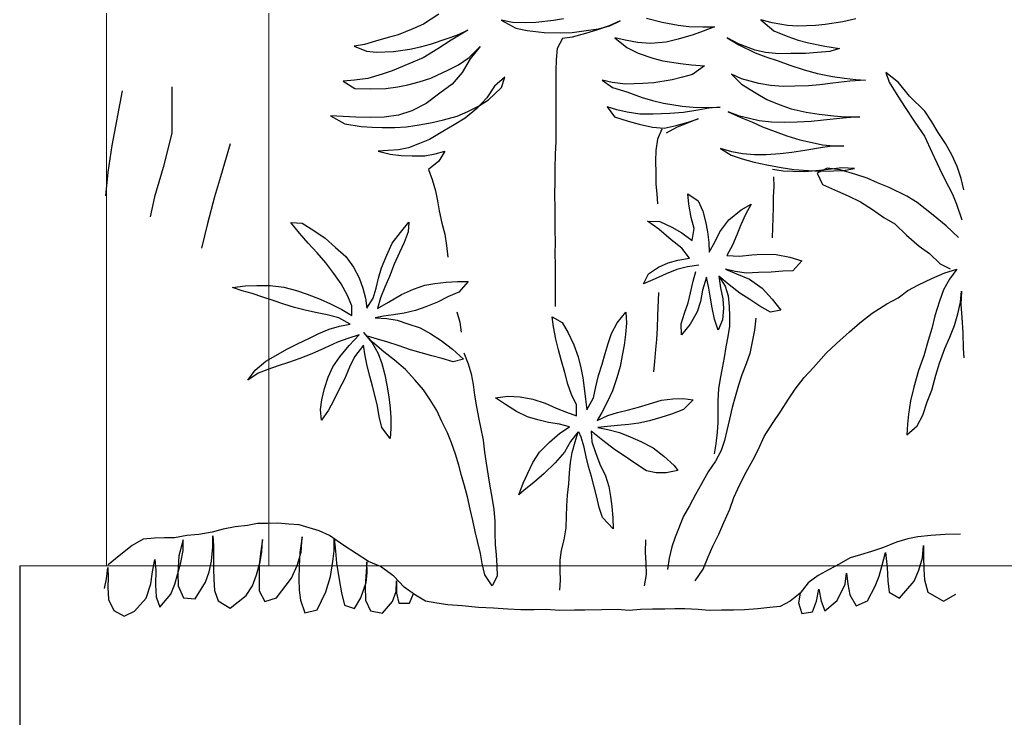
# Model space of a CAD drawing. Header units: metres. Extents: x -58 to 722, y -1100 to 345.
# Drawn here: x 30.6647 to 31.1195, y 123.2683 to 123.591 of the extents above; entities that cross this region are included whole.
import ezdxf

# ---------------------------------------------------------------- set-up
doc = ezdxf.new("R2010")
doc.units = ezdxf.units.M
doc.header["$MEASUREMENT"] = 0
doc.layers.add('FSR_ARQ_002MURO', color=150, linetype='Continuous', lineweight=30)
doc.layers.add('FSR_ARQ_013VENTANAS', color=4, linetype='Continuous', lineweight=5)
doc.layers.add('FSR_ARQ_005VEGETACION', color=64, linetype='Continuous')
doc.layers.add('FSR_ARQ_028JARDINERAS', color=133, linetype='Continuous')

# ---------------------------------------------------------------- blocks, each defined once
blk = doc.blocks.new('arbustos 01')
at = {"layer": 'FSR_ARQ_005VEGETACION', "color": 103}
for p, q in [((188.49752, -31.78922), (188.4897, -31.79434)), ((188.56151, -31.79157), (188.55638, -31.79248)), ((188.60394, -31.79124), (188.6121, -31.7934)), ((188.6684, -31.79371), (188.66252, -31.79211)), ((188.66252, -31.79211), (188.6693, -31.79776)), ((188.71129, -31.79169), (188.70462, -31.7931)), ((188.48423, -31.79681), (188.47662, -31.79978)), ((188.4897, -31.79434), (188.48423, -31.79681)), ((188.53535, -31.79348), (188.52948, -31.79237)), ((188.52948, -31.79237), (188.53706, -31.79633)), ((188.54193, -31.79375), (188.53535, -31.79348)), ((188.53706, -31.79633), (188.54282, -31.79769)), ((188.54719, -31.79344), (188.54193, -31.79375)), ((188.55638, -31.79248), (188.54719, -31.79344)), ((188.57426, -31.7975), (188.57939, -31.79671)), ((188.58487, -31.7952), (188.57892, -31.79731)), ((188.57939, -31.79671), (188.5851, -31.7952)), ((188.59045, -31.79273), (188.58487, -31.7952)), ((188.5851, -31.7952), (188.59045, -31.79273)), ((188.6121, -31.7934), (188.62024, -31.79484)), ((188.62024, -31.79484), (188.62563, -31.79548)), ((188.62563, -31.79548), (188.63293, -31.79574)), ((188.63293, -31.79574), (188.63891, -31.79578)), ((188.63891, -31.79578), (188.63296, -31.7979)), ((188.67619, -31.79504), (188.6684, -31.79371)), ((188.68146, -31.79532), (188.67619, -31.79504)), ((188.69054, -31.79508), (188.68146, -31.79532)), ((188.69555, -31.79454), (188.69054, -31.79508)), ((188.70462, -31.7931), (188.69555, -31.79454)), ((188.47162, -31.80116), (188.46507, -31.80316)), ((188.47662, -31.79978), (188.47162, -31.80116)), ((188.49331, -31.80469), (188.50175, -31.80171)), ((188.50175, -31.80171), (188.50675, -31.80009)), ((188.51234, -31.7975), (188.50392, -31.80252)), ((188.50675, -31.80009), (188.51234, -31.7975)), ((188.54282, -31.79769), (188.55156, -31.79864)), ((188.55156, -31.79864), (188.55993, -31.79877)), ((188.56093, -31.80174), (188.55825, -31.8068)), ((188.55993, -31.79877), (188.56579, -31.79869)), ((188.56594, -31.80096), (188.56093, -31.80174)), ((188.56579, -31.79869), (188.57426, -31.7975)), ((188.57272, -31.79907), (188.56594, -31.80096)), ((188.57892, -31.79731), (188.57272, -31.79907)), ((188.59298, -31.80262), (188.58782, -31.80138)), ((188.58782, -31.80138), (188.59398, -31.80631)), ((188.62022, -31.80201), (188.61403, -31.80365)), ((188.62784, -31.79976), (188.62022, -31.80201)), ((188.63296, -31.7979), (188.62784, -31.79976)), ((188.6511, -31.80446), (188.64532, -31.80131)), ((188.64532, -31.80131), (188.65134, -31.80494)), ((188.6693, -31.79776), (188.67651, -31.80077)), ((188.67651, -31.80077), (188.68167, -31.80249)), ((188.45948, -31.80479), (188.45411, -31.8057)), ((188.45411, -31.8057), (188.46048, -31.80825)), ((188.46507, -31.80316), (188.45948, -31.80479)), ((188.47435, -31.80842), (188.48258, -31.80723)), ((188.48258, -31.80723), (188.48807, -31.80608)), ((188.48807, -31.80608), (188.49331, -31.80469)), ((188.49704, -31.80703), (188.48946, -31.81168)), ((188.50392, -31.80252), (188.49704, -31.80703)), ((188.513, -31.81148), (188.51866, -31.80578)), ((188.51866, -31.80578), (188.51361, -31.81207)), ((188.55825, -31.8068), (188.55769, -31.81261)), ((188.59945, -31.80385), (188.59298, -31.80262)), ((188.59398, -31.80631), (188.59964, -31.80923)), ((188.60603, -31.80424), (188.59945, -31.80385)), ((188.61403, -31.80365), (188.60603, -31.80424)), ((188.65975, -31.80769), (188.6511, -31.80446)), ((188.65134, -31.80494), (188.65977, -31.80901)), ((188.68167, -31.80249), (188.68707, -31.80386)), ((188.68707, -31.80386), (188.69534, -31.80566)), ((188.69534, -31.80566), (188.70301, -31.80687)), ((188.70301, -31.80687), (188.69801, -31.80837)), ((188.46048, -31.80825), (188.46563, -31.80866)), ((188.46563, -31.80866), (188.47435, -31.80842)), ((188.48946, -31.81168), (188.48209, -31.81477)), ((188.50756, -31.81526), (188.513, -31.81148)), ((188.51361, -31.81207), (188.5094, -31.81918)), ((188.59964, -31.80923), (188.6072, -31.81175)), ((188.6072, -31.81175), (188.61236, -31.81312)), ((188.66502, -31.80894), (188.65975, -31.80769)), ((188.65977, -31.80901), (188.66517, -31.81109)), ((188.67185, -31.80956), (188.66502, -31.80894)), ((188.66517, -31.81109), (188.67154, -31.81315)), ((188.67806, -31.80948), (188.67185, -31.80956)), ((188.68547, -31.80938), (188.67806, -31.80948)), ((188.69168, -31.80893), (188.68547, -31.80938)), ((188.69801, -31.80837), (188.69168, -31.80893)), ((188.48209, -31.81477), (188.47353, -31.81835)), ((188.50245, -31.81784), (188.50756, -31.81526)), ((188.55769, -31.81261), (188.55752, -31.81819)), ((188.61236, -31.81312), (188.62135, -31.81455)), ((188.62135, -31.81455), (188.6271, -31.81519)), ((188.6271, -31.81519), (188.63368, -31.8157)), ((188.63368, -31.8157), (188.62752, -31.8202)), ((188.67154, -31.81315), (188.67743, -31.81546)), ((188.67743, -31.81546), (188.68487, -31.81775)), ((188.46115, -31.82222), (188.45435, -31.82315)), ((188.46853, -31.82009), (188.46115, -31.82222)), ((188.47353, -31.81835), (188.46853, -31.82009)), ((188.48747, -31.8239), (188.49342, -31.82214)), ((188.49342, -31.82214), (188.50245, -31.81784)), ((188.5094, -31.81918), (188.50434, -31.8251)), ((188.53131, -31.82151), (188.52611, -31.82612)), ((188.52971, -31.82691), (188.53131, -31.82151)), ((188.55752, -31.81819), (188.55746, -31.82327)), ((188.6224, -31.82159), (188.61716, -31.82286)), ((188.62752, -31.8202), (188.6224, -31.82159)), ((188.65277, -31.82237), (188.6476, -31.82005)), ((188.6476, -31.82005), (188.65269, -31.82512)), ((188.66153, -31.82488), (188.65277, -31.82237)), ((188.68487, -31.81775), (188.69159, -31.81969)), ((188.69159, -31.81969), (188.69926, -31.82114)), ((188.69926, -31.82114), (188.70549, -31.82213)), ((188.73313, -31.82432), (188.72673, -31.81914)), ((188.72673, -31.81914), (188.72835, -31.82414)), ((188.45435, -31.82315), (188.4485, -31.82359)), ((188.4485, -31.82359), (188.45441, -31.82746)), ((188.45441, -31.82746), (188.46254, -31.82758)), ((188.46254, -31.82758), (188.47042, -31.82736)), ((188.47042, -31.82736), (188.47651, -31.82656)), ((188.47651, -31.82656), (188.48163, -31.82541)), ((188.48163, -31.82541), (188.48747, -31.8239)), ((188.50434, -31.8251), (188.49807, -31.82973)), ((188.52611, -31.82612), (188.52213, -31.83215)), ((188.52298, -31.83322), (188.52971, -31.82691)), ((188.55746, -31.82327), (188.55742, -31.8291)), ((188.58634, -31.82435), (188.5813, -31.8231)), ((188.5813, -31.8231), (188.58661, -31.82686)), ((188.59328, -31.82509), (188.58634, -31.82435)), ((188.58661, -31.82686), (188.59393, -31.82915)), ((188.60212, -31.82485), (188.59328, -31.82509)), ((188.60774, -31.82442), (188.60212, -31.82485)), ((188.61716, -31.82286), (188.60774, -31.82442)), ((188.65269, -31.82512), (188.66029, -31.8298)), ((188.49807, -31.82973), (188.49109, -31.83509)), ((188.52213, -31.83215), (188.51695, -31.83772)), ((188.55742, -31.8291), (188.5575, -31.83517)), ((188.59393, -31.82915), (188.60174, -31.83191)), ((188.60174, -31.83191), (188.60714, -31.83351)), ((188.49109, -31.83509), (188.48373, -31.83877)), ((188.5123, -31.83922), (188.51788, -31.8364)), ((188.51788, -31.8364), (188.52298, -31.83322)), ((188.5575, -31.83517), (188.55758, -31.84099)), ((188.5888, -31.8383), (188.58376, -31.83682)), ((188.58376, -31.83682), (188.58765, -31.8419)), ((188.60714, -31.83351), (188.61278, -31.83487)), ((188.61278, -31.83487), (188.62224, -31.83641)), ((188.62224, -31.83641), (188.62799, -31.83693)), ((188.62799, -31.83693), (188.636, -31.83706)), ((188.636, -31.83742), (188.63028, -31.83858)), ((188.636, -31.83706), (188.64174, -31.83699)), ((188.64174, -31.83699), (188.636, -31.83742)), ((188.4485, -31.84176), (188.44204, -31.84137)), ((188.44204, -31.84137), (188.44939, -31.84545)), ((188.45496, -31.84215), (188.4485, -31.84176)), ((188.46238, -31.84229), (188.45496, -31.84215)), ((188.46955, -31.84207), (188.46238, -31.84229)), ((188.47683, -31.84114), (188.46955, -31.84207)), ((188.48373, -31.83877), (188.47683, -31.84114)), ((188.49993, -31.84345), (188.50684, -31.84157)), ((188.51103, -31.84259), (188.50546, -31.84601)), ((188.50684, -31.84157), (188.5123, -31.83922)), ((188.51695, -31.83772), (188.51103, -31.84259)), ((188.55758, -31.84099), (188.55754, -31.84732)), ((188.58765, -31.8419), (188.59461, -31.84408)), ((188.59407, -31.83955), (188.5888, -31.8383)), ((188.60054, -31.84053), (188.59407, -31.83955)), ((188.60736, -31.84056), (188.60054, -31.84053)), ((188.61596, -31.8402), (188.60736, -31.84056)), ((188.62288, -31.83963), (188.61596, -31.8402)), ((188.63028, -31.83858), (188.62288, -31.83963)), ((188.6516, -31.84151), (188.64583, -31.83932)), ((188.64583, -31.83932), (188.65317, -31.84257)), ((188.65676, -31.84276), (188.6516, -31.84151)), ((188.65317, -31.84257), (188.65834, -31.84465)), ((188.44939, -31.84545), (188.45778, -31.8469)), ((188.45778, -31.8469), (188.46328, -31.8473)), ((188.46328, -31.8473), (188.46843, -31.84747)), ((188.46843, -31.84747), (188.47488, -31.84738)), ((188.47488, -31.84738), (188.48097, -31.84706)), ((188.48097, -31.84706), (188.48741, -31.84601)), ((188.48741, -31.84601), (188.49409, -31.84485)), ((188.49409, -31.84485), (188.49993, -31.84345)), ((188.59461, -31.84408), (188.60025, -31.84568)), ((188.60025, -31.84568), (188.60709, -31.84714)), ((188.60709, -31.84714), (188.61307, -31.84777)), ((188.61307, -31.84777), (188.61915, -31.84638)), ((188.61915, -31.84638), (188.62534, -31.84462)), ((188.62487, -31.84522), (188.6194, -31.84745)), ((188.63046, -31.843), (188.62487, -31.84522)), ((188.62534, -31.84462), (188.63046, -31.843)), ((188.66179, -31.84389), (188.65676, -31.84276))]:
    blk.add_line(p, q, dxfattribs=at)
at = {"layer": 'FSR_ARQ_005VEGETACION', "color": 104}
for p, q in [((188.70549, -31.82213), (188.71123, -31.82277)), ((188.36064, -31.82655), (188.36066, -31.85034)), ((188.66752, -31.82576), (188.66153, -31.82488)), ((188.67399, -31.82627), (188.66752, -31.82576)), ((188.67996, -31.82619), (188.67399, -31.82627)), ((188.68701, -31.82597), (188.67996, -31.82619)), ((188.69286, -31.82541), (188.68701, -31.82597)), ((188.69955, -31.82472), (188.69286, -31.82541)), ((188.70826, -31.82353), (188.69955, -31.82472)), ((188.71626, -31.82306), (188.70826, -31.82353)), ((188.71123, -31.82277), (188.71626, -31.82306)), ((188.72835, -31.82414), (188.73275, -31.83126)), ((188.73884, -31.83129), (188.73313, -31.82432)), ((188.33511, -31.82851), (188.3299, -31.85665)), ((188.66029, -31.8298), (188.66559, -31.83296)), ((188.73275, -31.83126), (188.73653, -31.83706)), ((188.7466, -31.83896), (188.73884, -31.83129)), ((188.66559, -31.83296), (188.67208, -31.83562)), ((188.67208, -31.83562), (188.67821, -31.83781)), ((188.73653, -31.83706), (188.74154, -31.84464)), ((188.67821, -31.83781), (188.68576, -31.8395)), ((188.68576, -31.8395), (188.69247, -31.8406)), ((188.69247, -31.8406), (188.70001, -31.84145)), ((188.70001, -31.84145), (188.70576, -31.84185)), ((188.7066, -31.84244), (188.70135, -31.84287)), ((188.70576, -31.84185), (188.71329, -31.84199)), ((188.71329, -31.84199), (188.7066, -31.84244)), ((188.75026, -31.84453), (188.7466, -31.83896)), ((188.50546, -31.84601), (188.49953, -31.84944)), ((188.55754, -31.84732), (188.55752, -31.85451)), ((188.6194, -31.84745), (188.61406, -31.85027)), ((188.65834, -31.84465), (188.66339, -31.84709)), ((188.66814, -31.84464), (188.66179, -31.84389)), ((188.66339, -31.84709), (188.67, -31.84951)), ((188.67483, -31.84478), (188.66814, -31.84464)), ((188.68117, -31.8447), (188.67483, -31.84478)), ((188.68846, -31.84424), (188.68117, -31.8447)), ((188.69466, -31.84368), (188.68846, -31.84424)), ((188.70135, -31.84287), (188.69466, -31.84368)), ((188.74154, -31.84464), (188.74654, -31.85187)), ((188.75356, -31.84998), (188.75026, -31.84453)), ((188.36066, -31.85034), (188.35621, -31.86787)), ((188.49953, -31.84944), (188.49265, -31.85347)), ((188.61179, -31.84819), (188.60968, -31.85337)), ((188.67, -31.84951), (188.67589, -31.8517)), ((188.67589, -31.8517), (188.68261, -31.85364)), ((188.74654, -31.85187), (188.75036, -31.86042)), ((188.75734, -31.85555), (188.75356, -31.84998)), ((188.3299, -31.85665), (188.32778, -31.87025)), ((188.39058, -31.85579), (188.38562, -31.87276)), ((188.48195, -31.8578), (188.47683, -31.85883)), ((188.48766, -31.85557), (188.48195, -31.8578)), ((188.49265, -31.85347), (188.48766, -31.85557)), ((188.55752, -31.85451), (188.55723, -31.86108)), ((188.60968, -31.85337), (188.6088, -31.85912)), ((188.68261, -31.85364), (188.68884, -31.85511)), ((188.69426, -31.85767), (188.68519, -31.85911)), ((188.68884, -31.85511), (188.69424, -31.85624)), ((188.69424, -31.85624), (188.69998, -31.85688)), ((188.69939, -31.857), (188.69426, -31.85767)), ((188.70513, -31.85704), (188.69939, -31.857)), ((188.69998, -31.85688), (188.70513, -31.85704)), ((188.76066, -31.86184), (188.75734, -31.85555)), ((188.47157, -31.85926), (188.46644, -31.85957)), ((188.46644, -31.85957), (188.47255, -31.86104)), ((188.47683, -31.85883), (188.47157, -31.85926)), ((188.47255, -31.86104), (188.47818, -31.8618)), ((188.47818, -31.8618), (188.48392, -31.86196)), ((188.48392, -31.86196), (188.49026, -31.86187)), ((188.49026, -31.86187), (188.49562, -31.86085)), ((188.49562, -31.86085), (188.50063, -31.85946)), ((188.50063, -31.85946), (188.49759, -31.86464)), ((188.55723, -31.86108), (188.55697, -31.86865)), ((188.6088, -31.85912), (188.60864, -31.86462)), ((188.64766, -31.85986), (188.6419, -31.85814)), ((188.6419, -31.85814), (188.64745, -31.86153)), ((188.64745, -31.86153), (188.65297, -31.86349)), ((188.65318, -31.86086), (188.64766, -31.85986)), ((188.6594, -31.86149), (188.65318, -31.86086)), ((188.66538, -31.86141), (188.6594, -31.86149)), ((188.67254, -31.86095), (188.66538, -31.86141)), ((188.67851, -31.86027), (188.67254, -31.86095)), ((188.68519, -31.85911), (188.67851, -31.86027)), ((188.75036, -31.86042), (188.75417, -31.86838)), ((188.76324, -31.86742), (188.76066, -31.86184)), ((188.35621, -31.86787), (188.3517, -31.88299)), ((188.49759, -31.86464), (188.49227, -31.8689)), ((188.60864, -31.86462), (188.60872, -31.87071)), ((188.65297, -31.86349), (188.65921, -31.8652)), ((188.65921, -31.8652), (188.66569, -31.86655)), ((188.66569, -31.86655), (188.673, -31.86788)), ((188.673, -31.86788), (188.67958, -31.86887)), ((188.76524, -31.87361), (188.76324, -31.86742)), ((188.32778, -31.87025), (188.32659, -31.88238)), ((188.38562, -31.87276), (188.38246, -31.883)), ((188.49227, -31.8689), (188.49413, -31.87406)), ((188.55697, -31.86865), (188.55692, -31.8746)), ((188.60872, -31.87071), (188.6088, -31.87645)), ((188.67398, -31.86978), (188.66859, -31.86902)), ((188.66901, -31.8727), (188.66931, -31.87778)), ((188.679, -31.86995), (188.67398, -31.86978)), ((188.6851, -31.87011), (188.679, -31.86995)), ((188.67958, -31.86887), (188.68712, -31.86948)), ((188.69274, -31.86953), (188.6851, -31.87011)), ((188.68712, -31.86948), (188.69311, -31.86976)), ((188.69667, -31.86832), (188.69145, -31.87079)), ((188.69145, -31.87079), (188.69427, -31.87661)), ((188.69859, -31.86885), (188.69274, -31.86953)), ((188.69311, -31.86976), (188.6998, -31.86967)), ((188.70326, -31.86907), (188.69667, -31.86832)), ((188.7042, -31.86805), (188.69859, -31.86885)), ((188.6998, -31.86967), (188.70506, -31.86948)), ((188.7113, -31.87147), (188.70326, -31.86907)), ((188.71054, -31.86845), (188.7042, -31.86805)), ((188.70506, -31.86948), (188.71054, -31.86845)), ((188.71718, -31.87343), (188.7113, -31.87147)), ((188.75417, -31.86838), (188.75675, -31.87373)), ((188.49413, -31.87406), (188.49576, -31.8799)), ((188.55692, -31.8746), (188.5569, -31.88228)), ((188.6088, -31.87645), (188.60923, -31.88147)), ((188.66931, -31.87778), (188.6689, -31.88305)), ((188.69427, -31.87661), (188.70185, -31.88009)), ((188.72235, -31.87575), (188.71718, -31.87343)), ((188.72836, -31.87817), (188.72235, -31.87575)), ((188.75675, -31.87373), (188.76093, -31.88168)), ((188.76675, -31.87933), (188.76524, -31.87361)), ((188.3517, -31.88299), (188.3495, -31.8932)), ((188.38246, -31.883), (188.37889, -31.89664)), ((188.49576, -31.8799), (188.49679, -31.88503)), ((188.5569, -31.88228), (188.55698, -31.88836)), ((188.60923, -31.88147), (188.60954, -31.8866)), ((188.62568, -31.88674), (188.62524, -31.88137)), ((188.62524, -31.88137), (188.63043, -31.885)), ((188.6689, -31.88305), (188.66885, -31.88831)), ((188.70185, -31.88009), (188.70738, -31.88252)), ((188.70738, -31.88252), (188.71376, -31.88555)), ((188.73751, -31.88271), (188.72836, -31.87817)), ((188.74269, -31.88587), (188.73751, -31.88271)), ((188.76093, -31.88168), (188.76291, -31.88679)), ((188.49679, -31.88503), (188.49769, -31.89015)), ((188.62696, -31.89354), (188.62568, -31.88674)), ((188.63043, -31.885), (188.6329, -31.89035)), ((188.65249, -31.88961), (188.65759, -31.88679)), ((188.65759, -31.88679), (188.6548, -31.89196)), ((188.71376, -31.88555), (188.71979, -31.88941)), ((188.75091, -31.89233), (188.74269, -31.88587)), ((188.76291, -31.88679), (188.76565, -31.89476)), ((188.49769, -31.89015), (188.4991, -31.89647)), ((188.55698, -31.88836), (188.55706, -31.89369)), ((188.6329, -31.89035), (188.63429, -31.89571)), ((188.64623, -31.89471), (188.65249, -31.88961)), ((188.6548, -31.89196), (188.65236, -31.89726)), ((188.66885, -31.88831), (188.66881, -31.89381)), ((188.71979, -31.88941), (188.72558, -31.89351)), ((188.75768, -31.89786), (188.75091, -31.89233)), ((188.37889, -31.89664), (188.37578, -31.9093)), ((188.42612, -31.90158), (188.42158, -31.89613)), ((188.42158, -31.89613), (188.42748, -31.89642)), ((188.42748, -31.89642), (188.43348, -31.90018)), ((188.47787, -31.90125), (188.48214, -31.89599)), ((188.48214, -31.89599), (188.48177, -31.90101)), ((188.4991, -31.89647), (188.50061, -31.90219)), ((188.55706, -31.89369), (188.55701, -31.89964)), ((188.61031, -31.89962), (188.60452, -31.89552)), ((188.60452, -31.89552), (188.61085, -31.89567)), ((188.61085, -31.89567), (188.61699, -31.89857)), ((188.62835, -31.89914), (188.62696, -31.89354)), ((188.63429, -31.89571), (188.63519, -31.90096)), ((188.64153, -31.90087), (188.64623, -31.89471)), ((188.65236, -31.89726), (188.65028, -31.90243)), ((188.66881, -31.89381), (188.66852, -31.89895)), ((188.72558, -31.89351), (188.73125, -31.89678)), ((188.73125, -31.89678), (188.7373, -31.90256)), ((188.76386, -31.90387), (188.75768, -31.89786)), ((188.43053, -31.90673), (188.42612, -31.90158)), ((188.43348, -31.90018), (188.4393, -31.90419)), ((188.47361, -31.90682), (188.47787, -31.90125)), ((188.48177, -31.90101), (188.47974, -31.90637)), ((188.50061, -31.90219), (188.50152, -31.90803)), ((188.55701, -31.89964), (188.5571, -31.90633)), ((188.6166, -31.90504), (188.61031, -31.89962)), ((188.61699, -31.89857), (188.62205, -31.90137)), ((188.62205, -31.90137), (188.62748, -31.90537)), ((188.62748, -31.90537), (188.62835, -31.89914)), ((188.63519, -31.90096), (188.63598, -31.90633)), ((188.63897, -31.90629), (188.64153, -31.90087)), ((188.65028, -31.90243), (188.64808, -31.90784)), ((188.66852, -31.89895), (188.66835, -31.90409)), ((188.7373, -31.90256), (188.74383, -31.90821)), ((188.43518, -31.91175), (188.43053, -31.90673)), ((188.4393, -31.90419), (188.44457, -31.90889)), ((188.47084, -31.91287), (188.47361, -31.90682)), ((188.47974, -31.90637), (188.47733, -31.91148)), ((188.50152, -31.90803), (188.50208, -31.91388)), ((188.5571, -31.90633), (188.55706, -31.91216)), ((188.62216, -31.90926), (188.6166, -31.90504)), ((188.63598, -31.90633), (188.63605, -31.91135)), ((188.63605, -31.91135), (188.63897, -31.90629)), ((188.64808, -31.90784), (188.64516, -31.91313)), ((188.74383, -31.90821), (188.74903, -31.91208)), ((188.43959, -31.91683), (188.43518, -31.91175)), ((188.44457, -31.90889), (188.44977, -31.91353)), ((188.46814, -31.91948), (188.47084, -31.91287)), ((188.47733, -31.91148), (188.47456, -31.91753)), ((188.55706, -31.91216), (188.55714, -31.91773)), ((188.62605, -31.91447), (188.62216, -31.90926)), ((188.64516, -31.91313), (188.65162, -31.91341)), ((188.65162, -31.91341), (188.65795, -31.91272)), ((188.65795, -31.91272), (188.6632, -31.91241)), ((188.6632, -31.91241), (188.6705, -31.91255)), ((188.6705, -31.91255), (188.67745, -31.91401)), ((188.74903, -31.91208), (188.7546, -31.91739)), ((188.4437, -31.92235), (188.43959, -31.91683)), ((188.44977, -31.91353), (188.45375, -31.91912)), ((188.47456, -31.91753), (188.47217, -31.92389)), ((188.55714, -31.91773), (188.55709, -31.92331)), ((188.6101, -31.91911), (188.61509, -31.91677)), ((188.61509, -31.91677), (188.62009, -31.91539)), ((188.62009, -31.91539), (188.62605, -31.91447)), ((188.63076, -31.91799), (188.62504, -31.91891)), ((188.67745, -31.91401), (188.68369, -31.91584)), ((188.68369, -31.91584), (188.67898, -31.92092)), ((188.7546, -31.91739), (188.75965, -31.91995)), ((188.44749, -31.92763), (188.4437, -31.92235)), ((188.45375, -31.91912), (188.45674, -31.92447)), ((188.46666, -31.92477), (188.46814, -31.91948)), ((188.55709, -31.92331), (188.55716, -31.92889)), ((188.60244, -31.9277), (188.605, -31.92253)), ((188.605, -31.92253), (188.6101, -31.91911)), ((188.61409, -31.92252), (188.60838, -31.92499)), ((188.61956, -31.9203), (188.61409, -31.92252)), ((188.62504, -31.91891), (188.61956, -31.9203)), ((188.62789, -31.92628), (188.62925, -31.92124)), ((188.64946, -31.92132), (188.64442, -31.92008)), ((188.64442, -31.92008), (188.65019, -31.92251)), ((188.6552, -31.92208), (188.64946, -31.92132)), ((188.65019, -31.92251), (188.6568, -31.92529)), ((188.66142, -31.92188), (188.6552, -31.92208)), ((188.66787, -31.92155), (188.66142, -31.92188)), ((188.67384, -31.92111), (188.66787, -31.92155)), ((188.67898, -31.92092), (188.67384, -31.92111)), ((188.75028, -31.92486), (188.75693, -31.92202)), ((188.75693, -31.92202), (188.763, -31.92002)), ((188.763, -31.92002), (188.75925, -31.92521)), ((188.39816, -31.92861), (188.40423, -31.92841)), ((188.40423, -31.92841), (188.41112, -31.9285)), ((188.41112, -31.9285), (188.41807, -31.92939)), ((188.45061, -31.93366), (188.44749, -31.92763)), ((188.45674, -31.92447), (188.45855, -31.92984)), ((188.46537, -31.92981), (188.46666, -31.92477)), ((188.47217, -31.92389), (188.46982, -31.92931)), ((188.48453, -31.93035), (188.49026, -31.92835)), ((188.49026, -31.92835), (188.49539, -31.92742)), ((188.49539, -31.92742), (188.50121, -31.92672)), ((188.50121, -31.92672), (188.50703, -31.92639)), ((188.50703, -31.92639), (188.51255, -31.92638)), ((188.51255, -31.92638), (188.50773, -31.93183)), ((188.60838, -31.92499), (188.60244, -31.9277)), ((188.62653, -31.93216), (188.62789, -31.92628)), ((188.63479, -31.92415), (188.63273, -31.93088)), ((188.63594, -31.92976), (188.63479, -31.92415)), ((188.64632, -31.92818), (188.641, -31.92371)), ((188.641, -31.92371), (188.64192, -31.92968)), ((188.641, -31.92371), (188.6443, -31.92881)), ((188.65188, -31.93241), (188.64632, -31.92818)), ((188.6568, -31.92529), (188.6632, -31.92986)), ((188.73793, -31.93112), (188.74351, -31.92806)), ((188.74351, -31.92806), (188.75028, -31.92486)), ((188.75925, -31.92521), (188.75633, -31.93063)), ((188.39167, -31.92957), (188.39816, -31.92861)), ((188.39671, -31.93117), (188.39167, -31.92957)), ((188.40175, -31.93265), (188.39671, -31.93117)), ((188.40729, -31.93444), (188.40175, -31.93265)), ((188.41807, -31.92939), (188.42448, -31.93098)), ((188.42448, -31.93098), (188.43008, -31.93289)), ((188.43008, -31.93289), (188.43675, -31.93553)), ((188.45855, -31.92984), (188.45986, -31.93503)), ((188.46389, -31.93491), (188.46537, -31.92981)), ((188.46982, -31.92931), (188.46754, -31.9348)), ((188.47172, -31.93697), (188.47836, -31.93304)), ((188.47836, -31.93304), (188.48453, -31.93035)), ((188.50773, -31.93183), (188.50255, -31.9342)), ((188.55716, -31.92889), (188.55711, -31.93422)), ((188.61015, -31.93214), (188.6096, -31.94386)), ((188.62529, -31.93731), (188.62653, -31.93216)), ((188.63273, -31.93088), (188.63173, -31.93663)), ((188.63673, -31.93489), (188.63594, -31.92976)), ((188.64192, -31.92968), (188.64307, -31.93528)), ((188.6443, -31.92881), (188.6458, -31.93381)), ((188.65694, -31.93569), (188.65188, -31.93241)), ((188.6632, -31.92986), (188.66841, -31.93541)), ((188.73296, -31.93477), (188.73793, -31.93112)), ((188.75633, -31.93063), (188.75426, -31.93652)), ((188.76491, -31.93709), (188.76555, -31.93146)), ((188.76555, -31.93146), (188.76516, -31.93828)), ((188.41252, -31.9361), (188.40729, -31.93444)), ((188.41813, -31.93807), (188.41252, -31.9361)), ((188.42348, -31.93973), (188.41813, -31.93807)), ((188.43675, -31.93553), (188.44199, -31.93793)), ((188.44199, -31.93793), (188.44773, -31.94083)), ((188.45291, -31.93884), (188.45061, -31.93366)), ((188.45986, -31.93503), (188.46055, -31.94004)), ((188.46055, -31.94004), (188.46389, -31.93491)), ((188.46754, -31.9348), (188.466, -31.94027)), ((188.466, -31.94027), (188.47172, -31.93697)), ((188.49682, -31.93694), (188.49079, -31.9395)), ((188.50255, -31.9342), (188.49682, -31.93694)), ((188.55711, -31.93422), (188.55718, -31.9393)), ((188.62345, -31.9426), (188.62529, -31.93731)), ((188.63173, -31.93663), (188.63001, -31.94203)), ((188.63763, -31.93989), (188.63673, -31.93489)), ((188.64307, -31.93528), (188.6435, -31.94029)), ((188.6458, -31.93381), (188.64635, -31.93918)), ((188.66201, -31.93909), (188.65694, -31.93569)), ((188.66841, -31.93541), (188.67292, -31.94121)), ((188.71968, -31.94261), (188.72714, -31.93796)), ((188.72714, -31.93796), (188.73296, -31.93477)), ((188.75426, -31.93652), (188.75173, -31.94396)), ((188.76367, -31.94296), (188.76491, -31.93709)), ((188.76516, -31.93828), (188.76561, -31.94497)), ((188.42895, -31.94115), (188.42348, -31.93973)), ((188.43436, -31.94225), (188.42895, -31.94115)), ((188.4402, -31.94347), (188.43436, -31.94225)), ((188.4463, -31.945), (188.4402, -31.94347)), ((188.44773, -31.94083), (188.45291, -31.94386)), ((188.45291, -31.94386), (188.45291, -31.93884)), ((188.47435, -31.94351), (188.46916, -31.94413)), ((188.47973, -31.94269), (188.47435, -31.94351)), ((188.48548, -31.94125), (188.47973, -31.94269)), ((188.49079, -31.9395), (188.48548, -31.94125)), ((188.50672, -31.94198), (188.50835, -31.94722)), ((188.58889, -31.94765), (188.59346, -31.94214)), ((188.59346, -31.94214), (188.59366, -31.94777)), ((188.62173, -31.94812), (188.62345, -31.9426)), ((188.63001, -31.94203), (188.62639, -31.9483)), ((188.63891, -31.94573), (188.63763, -31.93989)), ((188.6435, -31.94029), (188.64298, -31.94616)), ((188.64635, -31.93918), (188.64654, -31.9442)), ((188.66755, -31.94212), (188.66201, -31.93909)), ((188.67292, -31.94121), (188.66755, -31.94212)), ((188.71341, -31.94771), (188.71968, -31.94261)), ((188.76196, -31.94908), (188.76367, -31.94296)), ((188.45198, -31.94833), (188.4463, -31.945)), ((188.4466, -31.94928), (188.45198, -31.94833)), ((188.46916, -31.94413), (188.46495, -31.945)), ((188.46495, -31.945), (188.47091, -31.94535)), ((188.47091, -31.94535), (188.47613, -31.94633)), ((188.47613, -31.94633), (188.48167, -31.94806)), ((188.48167, -31.94806), (188.48789, -31.9502)), ((188.50835, -31.94722), (188.50901, -31.95235)), ((188.55631, -31.94971), (188.55556, -31.94451)), ((188.55556, -31.94451), (188.56075, -31.94754)), ((188.56075, -31.94754), (188.56379, -31.95277)), ((188.58599, -31.95315), (188.58889, -31.94765)), ((188.59366, -31.94777), (188.59318, -31.95354)), ((188.6096, -31.94386), (188.60945, -31.95044)), ((188.62193, -31.95385), (188.62173, -31.94812)), ((188.62639, -31.9483), (188.62193, -31.95385)), ((188.64078, -31.95145), (188.63891, -31.94573)), ((188.64298, -31.94616), (188.64078, -31.95145)), ((188.64654, -31.9442), (188.64649, -31.94934)), ((188.66006, -31.94521), (188.65943, -31.95143)), ((188.70809, -31.95233), (188.71341, -31.94771)), ((188.75173, -31.94396), (188.75027, -31.95056)), ((188.76561, -31.94497), (188.76608, -31.95273)), ((188.43082, -31.95575), (188.43593, -31.95314)), ((188.43593, -31.95314), (188.44129, -31.95083)), ((188.44129, -31.95083), (188.4466, -31.94928)), ((188.45664, -31.95379), (188.45078, -31.95566)), ((188.45151, -31.95919), (188.45664, -31.95379)), ((188.46357, -31.9576), (188.45892, -31.95258)), ((188.45892, -31.95258), (188.46327, -31.95785)), ((188.48789, -31.9502), (188.49345, -31.95335)), ((188.49345, -31.95335), (188.49864, -31.95663)), ((188.55751, -31.95607), (188.55631, -31.94971)), ((188.56379, -31.95277), (188.56679, -31.95892)), ((188.58438, -31.95819), (188.58599, -31.95315)), ((188.59318, -31.95354), (188.59251, -31.95901)), ((188.60945, -31.95044), (188.60917, -31.95618)), ((188.64649, -31.94934), (188.64572, -31.95461)), ((188.65943, -31.95143), (188.65819, -31.95731)), ((188.70136, -31.95816), (188.70809, -31.95233)), ((188.75027, -31.95056), (188.74844, -31.95668)), ((188.75941, -31.95498), (188.76196, -31.94908)), ((188.76608, -31.95273), (188.7663, -31.96062)), ((188.41955, -31.96111), (188.42546, -31.95818)), ((188.42546, -31.95818), (188.43082, -31.95575)), ((188.4456, -31.95759), (188.43895, -31.9606)), ((188.45078, -31.95566), (188.4456, -31.95759)), ((188.46603, -31.95608), (188.46099, -31.95447)), ((188.46327, -31.95785), (188.46644, -31.96332)), ((188.46928, -31.96248), (188.46357, -31.9576)), ((188.47138, -31.95762), (188.46603, -31.95608)), ((188.47661, -31.95934), (188.47138, -31.95762)), ((188.49864, -31.95663), (188.50453, -31.96113)), ((188.55883, -31.96145), (188.55751, -31.95607)), ((188.58284, -31.96329), (188.58438, -31.95819)), ((188.60917, -31.95618), (188.60852, -31.96133)), ((188.64572, -31.95461), (188.6446, -31.95988)), ((188.65819, -31.95731), (188.65696, -31.96342)), ((188.69605, -31.96313), (188.70136, -31.95816)), ((188.74844, -31.95668), (188.74615, -31.9646)), ((188.75698, -31.96075), (188.75941, -31.95498)), ((188.4139, -31.96435), (188.41955, -31.96111)), ((188.43248, -31.9636), (188.42631, -31.96591)), ((188.43895, -31.9606), (188.43248, -31.9636)), ((188.44676, -31.96508), (188.45151, -31.95919)), ((188.45888, -31.95903), (188.45432, -31.96504)), ((188.4597, -31.96459), (188.45888, -31.95903)), ((188.46644, -31.96332), (188.46837, -31.96844)), ((188.47479, -31.96674), (188.46928, -31.96248)), ((188.48303, -31.96155), (188.47661, -31.95934)), ((188.48844, -31.96309), (188.48303, -31.96155)), ((188.49385, -31.9645), (188.48844, -31.96309)), ((188.50453, -31.96113), (188.51018, -31.96632)), ((188.5104, -31.96302), (188.51263, -31.96873)), ((188.5602, -31.96657), (188.55883, -31.96145)), ((188.56679, -31.95892), (188.56898, -31.96503)), ((188.58124, -31.96877), (188.58284, -31.96329)), ((188.59251, -31.95901), (188.59159, -31.96447)), ((188.60852, -31.96133), (188.60812, -31.96755)), ((188.6446, -31.95988), (188.64372, -31.96539)), ((188.65696, -31.96342), (188.65512, -31.96871)), ((188.68957, -31.97063), (188.69605, -31.96313)), ((188.75421, -31.96832), (188.75698, -31.96075)), ((188.7663, -31.96062), (188.76661, -31.96564)), ((188.4034, -31.97193), (188.40885, -31.96733)), ((188.40885, -31.96733), (188.4139, -31.96435)), ((188.42039, -31.96804), (188.41509, -31.96978)), ((188.42631, -31.96591), (188.42039, -31.96804)), ((188.44317, -31.97027), (188.44676, -31.96508)), ((188.45432, -31.96504), (188.45172, -31.97046)), ((188.4607, -31.96978), (188.4597, -31.96459)), ((188.46837, -31.96844), (188.46988, -31.97437)), ((188.48038, -31.97163), (188.47479, -31.96674)), ((188.4992, -31.96598), (188.49385, -31.9645)), ((188.50493, -31.96757), (188.4992, -31.96598)), ((188.51018, -31.96632), (188.50493, -31.96757)), ((188.51263, -31.96873), (188.51413, -31.97373)), ((188.56215, -31.97318), (188.5602, -31.96657)), ((188.56898, -31.96503), (188.57036, -31.97065)), ((188.5794, -31.97462), (188.58124, -31.96877)), ((188.59159, -31.96447), (188.59043, -31.97007)), ((188.60812, -31.96755), (188.6076, -31.9727)), ((188.64372, -31.96539), (188.64284, -31.9709)), ((188.65512, -31.96871), (188.65281, -31.97435)), ((188.74615, -31.9646), (188.74351, -31.97205)), ((188.75238, -31.97444), (188.75421, -31.96832)), ((188.39963, -31.97712), (188.4034, -31.97193)), ((188.40485, -31.97346), (188.39963, -31.97712)), ((188.4099, -31.97153), (188.40485, -31.97346)), ((188.41509, -31.96978), (188.4099, -31.97153)), ((188.44082, -31.97551), (188.44317, -31.97027)), ((188.45172, -31.97046), (188.44908, -31.97657)), ((188.46208, -31.97503), (188.4607, -31.96978)), ((188.48516, -31.97689), (188.48038, -31.97163)), ((188.51413, -31.97373), (188.51516, -31.97921)), ((188.56371, -31.97905), (188.56215, -31.97318)), ((188.57036, -31.97065), (188.57129, -31.97578)), ((188.59043, -31.97007), (188.58884, -31.97592)), ((188.64284, -31.9709), (188.64183, -31.97618)), ((188.68486, -31.97571), (188.68957, -31.97063)), ((188.74351, -31.97205), (188.74111, -31.98057)), ((188.43892, -31.9813), (188.44082, -31.97551)), ((188.44908, -31.97657), (188.44636, -31.98169)), ((188.46351, -31.9801), (188.46208, -31.97503)), ((188.46988, -31.97437), (188.47082, -31.97969)), ((188.48969, -31.98197), (188.48516, -31.97689)), ((188.56552, -31.98441), (188.56371, -31.97905)), ((188.57129, -31.97578), (188.57205, -31.9811)), ((188.57799, -31.9804), (188.5794, -31.97462)), ((188.58884, -31.97592), (188.58651, -31.98258)), ((188.64183, -31.97618), (188.64095, -31.98145)), ((188.65281, -31.97435), (188.65108, -31.97964)), ((188.68016, -31.98175), (188.68486, -31.97571)), ((188.75034, -31.98212), (188.75238, -31.97444)), ((188.43757, -31.98714), (188.43892, -31.9813)), ((188.44636, -31.98169), (188.44365, -31.98737)), ((188.46494, -31.98535), (188.46351, -31.9801)), ((188.47082, -31.97969), (188.47189, -31.98562)), ((188.49304, -31.98707), (188.48969, -31.98197)), ((188.51516, -31.97921), (188.51584, -31.98482)), ((188.57205, -31.9811), (188.57274, -31.98673)), ((188.57683, -31.98612), (188.57799, -31.9804)), ((188.58651, -31.98258), (188.58404, -31.98807)), ((188.64095, -31.98145), (188.64055, -31.98743)), ((188.65108, -31.97964), (188.64937, -31.98564)), ((188.67676, -31.98682), (188.68016, -31.98175)), ((188.74111, -31.98057), (188.73941, -31.98764)), ((188.74791, -31.98825), (188.75034, -31.98212)), ((188.43683, -31.99217), (188.43757, -31.98714)), ((188.44365, -31.98737), (188.44087, -31.99243)), ((188.46606, -31.99035), (188.46494, -31.98535)), ((188.47189, -31.98562), (188.47252, -31.99138)), ((188.49653, -31.9926), (188.49304, -31.98707)), ((188.51584, -31.98482), (188.51687, -31.99067)), ((188.52662, -31.98612), (188.53281, -31.98529)), ((188.53175, -31.98952), (188.52662, -31.98612)), ((188.53281, -31.98529), (188.53926, -31.98564)), ((188.53926, -31.98564), (188.54566, -31.98673)), ((188.54566, -31.98673), (188.55207, -31.98887)), ((188.55207, -31.98887), (188.55775, -31.99134)), ((188.56807, -31.98971), (188.56552, -31.98441)), ((188.57274, -31.98673), (188.57344, -31.99224)), ((188.57344, -31.99224), (188.57683, -31.98612)), ((188.58404, -31.98807), (188.58108, -31.99369)), ((188.59982, -31.99089), (188.6055, -31.98914)), ((188.6055, -31.98914), (188.61168, -31.98738)), ((188.61168, -31.98738), (188.61755, -31.98656)), ((188.61755, -31.98656), (188.62282, -31.98643)), ((188.62282, -31.98643), (188.62798, -31.98722)), ((188.62798, -31.98722), (188.6229, -31.99213)), ((188.64055, -31.98743), (188.64063, -31.99305)), ((188.64937, -31.98564), (188.64789, -31.99116)), ((188.67278, -31.99297), (188.67676, -31.98682)), ((188.73941, -31.98764), (188.73831, -31.99447)), ((188.74561, -31.99497), (188.74791, -31.98825)), ((188.4374, -31.99762), (188.43683, -31.99217)), ((188.44087, -31.99243), (188.4374, -31.99762)), ((188.46694, -31.99573), (188.46606, -31.99035)), ((188.47252, -31.99138), (188.47284, -31.9964)), ((188.49902, -31.99821), (188.49653, -31.9926)), ((188.51687, -31.99067), (188.51803, -31.9971)), ((188.53725, -31.9931), (188.53175, -31.98952)), ((188.54299, -31.99581), (188.53725, -31.9931)), ((188.55775, -31.99134), (188.56304, -31.99344)), ((188.56304, -31.99344), (188.56815, -31.99541)), ((188.56815, -31.99541), (188.56807, -31.98971)), ((188.58108, -31.99369), (188.57872, -31.99781)), ((188.58408, -31.99526), (188.5892, -31.9937)), ((188.5892, -31.9937), (188.59476, -31.9922)), ((188.59476, -31.9922), (188.59982, -31.99089)), ((188.6229, -31.99213), (188.61673, -31.99444)), ((188.64063, -31.99305), (188.64047, -31.99879)), ((188.64789, -31.99116), (188.64654, -31.99715)), ((188.66856, -31.99924), (188.67278, -31.99297)), ((188.46832, -32.00135), (188.46694, -31.99573)), ((188.47284, -31.9964), (188.47298, -32.00185)), ((188.50189, -32.00406), (188.49902, -31.99821)), ((188.51803, -31.9971), (188.51906, -32.00211)), ((188.54834, -31.99735), (188.54299, -31.99581)), ((188.55369, -31.99877), (188.54834, -31.99735)), ((188.55941, -31.99968), (188.55369, -31.99877)), ((188.57872, -31.99781), (188.58408, -31.99526)), ((188.6, -31.99913), (188.59499, -31.99982)), ((188.60544, -31.99794), (188.6, -31.99913)), ((188.6113, -31.99619), (188.60544, -31.99794)), ((188.61673, -31.99444), (188.6113, -31.99619)), ((188.64047, -31.99879), (188.64018, -32.00381)), ((188.64654, -31.99715), (188.64518, -32.00291)), ((188.66435, -32.006), (188.66856, -31.99924)), ((188.73831, -31.99447), (188.73778, -31.99962)), ((188.74282, -32.00051), (188.74561, -31.99497)), ((188.47261, -32.007), (188.46832, -32.00135)), ((188.47298, -32.00185), (188.47261, -32.007)), ((188.50407, -32.00924), (188.50189, -32.00406)), ((188.51906, -32.00211), (188.52021, -32.00783)), ((188.5542, -32.00886), (188.55947, -32.00427)), ((188.56445, -32.00092), (188.55941, -31.99968)), ((188.55947, -32.00427), (188.56445, -32.00092)), ((188.56901, -32.00352), (188.56505, -32.00859)), ((188.56734, -32.00875), (188.56901, -32.00352)), ((188.57041, -32.00629), (188.56932, -32.00351)), ((188.58159, -32.00806), (188.57563, -32.0033)), ((188.57563, -32.0033), (188.57602, -32.00875)), ((188.58403, -32.00084), (188.57895, -32.00128)), ((188.57895, -32.00128), (188.58411, -32.00245)), ((188.58911, -32.00033), (188.58403, -32.00084)), ((188.58411, -32.00245), (188.59008, -32.00391)), ((188.59499, -31.99982), (188.58911, -32.00033)), ((188.59008, -32.00391), (188.59569, -32.00613)), ((188.64018, -32.00381), (188.63954, -32.00968)), ((188.64518, -32.00291), (188.64394, -32.00807)), ((188.73778, -31.99962), (188.7375, -32.00512)), ((188.7375, -32.00512), (188.74282, -32.00051)), ((188.506, -32.01497), (188.50407, -32.00924)), ((188.52021, -32.00783), (188.52101, -32.01404)), ((188.54907, -32.01395), (188.5542, -32.00886)), ((188.56505, -32.00859), (188.56196, -32.01397)), ((188.56586, -32.0141), (188.56734, -32.00875)), ((188.57196, -32.01135), (188.57041, -32.00629)), ((188.57602, -32.00875), (188.57783, -32.01425)), ((188.5876, -32.01263), (188.58159, -32.00806)), ((188.59569, -32.00613), (188.60112, -32.00848)), ((188.60112, -32.00848), (188.60736, -32.01186)), ((188.64394, -32.00807), (188.64222, -32.01323)), ((188.66145, -32.01249), (188.66435, -32.006)), ((188.52101, -32.01404), (188.52181, -32.01965)), ((188.54579, -32.01927), (188.54907, -32.01395)), ((188.56196, -32.01397), (188.55714, -32.01949)), ((188.56494, -32.01938), (188.56586, -32.0141)), ((188.57302, -32.01642), (188.57196, -32.01135)), ((188.57783, -32.01425), (188.58008, -32.02017)), ((188.59298, -32.01621), (188.5876, -32.01263)), ((188.60736, -32.01186), (188.61293, -32.01612)), ((188.63954, -32.00968), (188.63865, -32.01483)), ((188.64222, -32.01323), (188.6393, -32.01865)), ((188.65854, -32.01815), (188.66145, -32.01249)), ((188.50769, -32.02071), (188.506, -32.01497)), ((188.54308, -32.02476), (188.54579, -32.01927)), ((188.55714, -32.01949), (188.55157, -32.02501)), ((188.56458, -32.02465), (188.56494, -32.01938)), ((188.57421, -32.02142), (188.57302, -32.01642)), ((188.59855, -32.01998), (188.59298, -32.01621)), ((188.61293, -32.01612), (188.61814, -32.02083)), ((188.6393, -32.01865), (188.63567, -32.02408)), ((188.65516, -32.02429), (188.65854, -32.01815)), ((188.50919, -32.02602), (188.50769, -32.02071)), ((188.52181, -32.01965), (188.52273, -32.02621)), ((188.57583, -32.02648), (188.57421, -32.02142)), ((188.58008, -32.02017), (188.58295, -32.02608)), ((188.60393, -32.02362), (188.59855, -32.01998)), ((188.60896, -32.02467), (188.60393, -32.02362)), ((188.62004, -32.0234), (188.61398, -32.0246)), ((188.61814, -32.02083), (188.62004, -32.0234)), ((188.63567, -32.02408), (188.63217, -32.03022)), ((188.65178, -32.03055), (188.65516, -32.02429)), ((188.51069, -32.03133), (188.50919, -32.02602)), ((188.52273, -32.02621), (188.52364, -32.03146)), ((188.54079, -32.02987), (188.54308, -32.02476)), ((188.55157, -32.02501), (188.5463, -32.02961)), ((188.5641, -32.03017), (188.56458, -32.02465)), ((188.57714, -32.03173), (188.57583, -32.02648)), ((188.58295, -32.02608), (188.5847, -32.03157)), ((188.61398, -32.0246), (188.60896, -32.02467)), ((188.51219, -32.03695), (188.51069, -32.03133)), ((188.52364, -32.03146), (188.52467, -32.03706)), ((188.53852, -32.03585), (188.54079, -32.02987)), ((188.54127, -32.03358), (188.53852, -32.03585)), ((188.5463, -32.02961), (188.54127, -32.03358)), ((188.5635, -32.03607), (188.5641, -32.03017)), ((188.57845, -32.03717), (188.57714, -32.03173)), ((188.5847, -32.03157), (188.58545, -32.0367)), ((188.63217, -32.03022), (188.62913, -32.03564)), ((188.64876, -32.03729), (188.65178, -32.03055)), ((188.51364, -32.04332), (188.51219, -32.03695)), ((188.52467, -32.03706), (188.52572, -32.04338)), ((188.56307, -32.04147), (188.5635, -32.03607)), ((188.5797, -32.04248), (188.57845, -32.03717)), ((188.58545, -32.0367), (188.58614, -32.0419)), ((188.62913, -32.03564), (188.6261, -32.04154)), ((188.64669, -32.04329), (188.64876, -32.03729)), ((188.51496, -32.049), (188.51364, -32.04332)), ((188.52572, -32.04338), (188.52616, -32.04947)), ((188.56296, -32.04693), (188.56307, -32.04147)), ((188.58138, -32.0476), (188.5797, -32.04248)), ((188.58614, -32.0419), (188.58665, -32.04778)), ((188.6261, -32.04154), (188.62295, -32.04684)), ((188.64367, -32.05015), (188.64669, -32.04329)), ((188.51615, -32.05475), (188.51496, -32.049)), ((188.52616, -32.04947), (188.52624, -32.05557)), ((188.56273, -32.05282), (188.56296, -32.04693)), ((188.58685, -32.05336), (188.58138, -32.0476)), ((188.58665, -32.04778), (188.58685, -32.05336)), ((188.62295, -32.04684), (188.61867, -32.05754)), ((188.38692, -32.05344), (188.38123, -32.05507)), ((188.39313, -32.05232), (188.38692, -32.05344)), ((188.39936, -32.05171), (188.39313, -32.05232)), ((188.40453, -32.05061), (188.39936, -32.05171)), ((188.40972, -32.05054), (188.40453, -32.05061)), ((188.41491, -32.05046), (188.40972, -32.05054)), ((188.42063, -32.05091), (188.41491, -32.05046)), ((188.42583, -32.05135), (188.42063, -32.05091)), ((188.43104, -32.05284), (188.42583, -32.05135)), ((188.43625, -32.05433), (188.43104, -32.05284)), ((188.44147, -32.05685), (188.43625, -32.05433)), ((188.51747, -32.06037), (188.51615, -32.05475)), ((188.5617, -32.05903), (188.56273, -32.05282)), ((188.64112, -32.05604), (188.64367, -32.05015)), ((188.34598, -32.05867), (188.34031, -32.06186)), ((188.35168, -32.05807), (188.34598, -32.05867)), ((188.35687, -32.058), (188.35168, -32.05807)), ((188.36206, -32.05793), (188.35687, -32.058)), ((188.36828, -32.05681), (188.36206, -32.05793)), ((188.36649, -32.05899), (188.36429, -32.06724)), ((188.36636, -32.06447), (188.36649, -32.05899)), ((188.3745, -32.0562), (188.36828, -32.05681)), ((188.38123, -32.05507), (188.3745, -32.0562)), ((188.38172, -32.06258), (188.38164, -32.05689)), ((188.38164, -32.05689), (188.38193, -32.06215)), ((188.40718, -32.05886), (188.40601, -32.06604)), ((188.40684, -32.06519), (188.40718, -32.05886)), ((188.4274, -32.05753), (188.42624, -32.06556)), ((188.42687, -32.06534), (188.4274, -32.05753)), ((188.44881, -32.06194), (188.44147, -32.05685)), ((188.44394, -32.06468), (188.44385, -32.05836)), ((188.44385, -32.05836), (188.44457, -32.06489)), ((188.52624, -32.05557), (188.52644, -32.06142)), ((188.56035, -32.06431), (188.5617, -32.05903)), ((188.60351, -32.05894), (188.60324, -32.06528)), ((188.61867, -32.05754), (188.61695, -32.06258)), ((188.63798, -32.0623), (188.64112, -32.05604)), ((188.73792, -32.05854), (188.73223, -32.06017)), ((188.74309, -32.05743), (188.73792, -32.05854)), ((188.74983, -32.05682), (188.74309, -32.05743)), ((188.75709, -32.0562), (188.74983, -32.05682)), ((188.76488, -32.05609), (188.75709, -32.0562)), ((188.34031, -32.06186), (188.33364, -32.06714)), ((188.36518, -32.0706), (188.36636, -32.06447)), ((188.38098, -32.06997), (188.38172, -32.06258)), ((188.38193, -32.06215), (188.38201, -32.06805)), ((188.44317, -32.07018), (188.44394, -32.06468)), ((188.44457, -32.06489), (188.44508, -32.07099)), ((188.4551, -32.06601), (188.44881, -32.06194)), ((188.51884, -32.06599), (188.51747, -32.06037)), ((188.52644, -32.06142), (188.52687, -32.06668)), ((188.55967, -32.06934), (188.56035, -32.06431)), ((188.61695, -32.06258), (188.61559, -32.06846)), ((188.63566, -32.06771), (188.63798, -32.0623)), ((188.72552, -32.06286), (188.71932, -32.06502)), ((188.73223, -32.06017), (188.72552, -32.06286)), ((188.74544, -32.06818), (188.74599, -32.06185)), ((188.74599, -32.06185), (188.74607, -32.06775)), ((188.33364, -32.06714), (188.32799, -32.07189)), ((188.3507, -32.07544), (188.35188, -32.0691)), ((188.35188, -32.0691), (188.35237, -32.07457)), ((188.36429, -32.06724), (188.36378, -32.0761)), ((188.37979, -32.07546), (188.38098, -32.06997)), ((188.38201, -32.06805), (188.38208, -32.07375)), ((188.40601, -32.06604), (188.40546, -32.07174)), ((188.40586, -32.07026), (188.40684, -32.06519)), ((188.42486, -32.07211), (188.42687, -32.06534)), ((188.42624, -32.06556), (188.42592, -32.07252)), ((188.46138, -32.07008), (188.4551, -32.06601)), ((188.51966, -32.07119), (188.51884, -32.06599)), ((188.52687, -32.06668), (188.5273, -32.07229)), ((188.55974, -32.07467), (188.55967, -32.06934)), ((188.60324, -32.06528), (188.60367, -32.07101)), ((188.61559, -32.06846), (188.61483, -32.07421)), ((188.633, -32.07408), (188.63566, -32.06771)), ((188.70846, -32.06828), (188.70279, -32.07147)), ((188.71363, -32.06665), (188.70846, -32.06828)), ((188.71932, -32.06502), (188.71363, -32.06665)), ((188.72483, -32.07204), (188.72643, -32.06549)), ((188.72643, -32.06549), (188.72738, -32.07327)), ((188.74363, -32.07453), (188.74544, -32.06818)), ((188.74607, -32.06775), (188.74615, -32.07407)), ((188.32713, -32.07892), (188.3279, -32.07322)), ((188.3279, -32.07322), (188.32797, -32.07827)), ((188.35237, -32.07457), (188.35226, -32.08216)), ((188.36378, -32.07631), (188.36518, -32.0706)), ((188.38208, -32.07375), (188.38216, -32.07923)), ((188.40405, -32.07703), (188.40586, -32.07026)), ((188.40546, -32.07174), (188.40533, -32.07765)), ((188.42199, -32.07868), (188.42486, -32.07211)), ((188.42592, -32.07252), (188.42579, -32.07905)), ((188.44201, -32.07778), (188.44317, -32.07018)), ((188.44508, -32.07099), (188.44646, -32.07941)), ((188.46067, -32.07036), (188.46014, -32.07774)), ((188.46074, -32.07584), (188.46067, -32.07036)), ((188.46764, -32.07259), (188.46138, -32.07008)), ((188.47446, -32.07769), (188.46764, -32.07259)), ((188.52116, -32.07687), (188.51966, -32.07119)), ((188.5273, -32.07229), (188.52737, -32.07755)), ((188.55981, -32.07969), (188.55974, -32.07467)), ((188.60367, -32.07101), (188.60387, -32.07675)), ((188.6289, -32.07999), (188.633, -32.07408)), ((188.69764, -32.07414), (188.69197, -32.07733)), ((188.70279, -32.07147), (188.69764, -32.07414)), ((188.72322, -32.07755), (188.72483, -32.07204)), ((188.72738, -32.07327), (188.72768, -32.08001)), ((188.74118, -32.08025), (188.74363, -32.07453)), ((188.74615, -32.07407), (188.74644, -32.07955)), ((188.32615, -32.08399), (188.32713, -32.07892)), ((188.32797, -32.07827), (188.32783, -32.08334)), ((188.34994, -32.08156), (188.3507, -32.07544)), ((188.36217, -32.08182), (188.36378, -32.07631)), ((188.36378, -32.0761), (188.36386, -32.08264)), ((188.37796, -32.08076), (188.37979, -32.07546)), ((188.38216, -32.07923), (188.38245, -32.08491)), ((188.40202, -32.08254), (188.40405, -32.07703)), ((188.40533, -32.07765), (188.40543, -32.08523)), ((188.41433, -32.0887), (188.42199, -32.07868)), ((188.42579, -32.07905), (188.42587, -32.08475)), ((188.43958, -32.08561), (188.44201, -32.07778)), ((188.44646, -32.07941), (188.4476, -32.08614)), ((188.46014, -32.07774), (188.45978, -32.08281)), ((188.46018, -32.08091), (188.46074, -32.07584)), ((188.47973, -32.08333), (188.47446, -32.07769)), ((188.47563, -32.08555), (188.47577, -32.08006)), ((188.47577, -32.08006), (188.47585, -32.08639)), ((188.52493, -32.0826), (188.52116, -32.07687)), ((188.52737, -32.07755), (188.52493, -32.0826)), ((188.55951, -32.0849), (188.55981, -32.07969)), ((188.60387, -32.07675), (188.60275, -32.08262)), ((188.69197, -32.07733), (188.68683, -32.08103)), ((188.70578, -32.08179), (188.70655, -32.07609)), ((188.70655, -32.07609), (188.70726, -32.08177)), ((188.72119, -32.08284), (188.72322, -32.07755)), ((188.72768, -32.08001), (188.7284, -32.08591)), ((188.74644, -32.07955), (188.74821, -32.08585)), ((188.32783, -32.08334), (188.32812, -32.08966)), ((188.34751, -32.08897), (188.34994, -32.08156)), ((188.35226, -32.08216), (188.35256, -32.08827)), ((188.36013, -32.0869), (188.36217, -32.08182)), ((188.36386, -32.08264), (188.36669, -32.08871)), ((188.3726, -32.08926), (188.37796, -32.08076)), ((188.38245, -32.08491), (188.38442, -32.09037)), ((188.39872, -32.08764), (188.40202, -32.08254)), ((188.42587, -32.08475), (188.42657, -32.09001)), ((188.45755, -32.08874), (188.46018, -32.08091)), ((188.45978, -32.08281), (188.45988, -32.08998)), ((188.4855, -32.0874), (188.47973, -32.08333)), ((188.68683, -32.08103), (188.68275, -32.08628)), ((188.69114, -32.09042), (188.69233, -32.08429)), ((188.69233, -32.08429), (188.69346, -32.09039)), ((188.70168, -32.09006), (188.70578, -32.08179)), ((188.70726, -32.08177), (188.70818, -32.08724)), ((188.71728, -32.09027), (188.72119, -32.08284)), ((188.73371, -32.089), (188.74118, -32.08025)), ((188.32812, -32.08966), (188.33094, -32.09531)), ((188.34148, -32.09559), (188.34751, -32.08897)), ((188.35256, -32.08827), (188.35453, -32.09351)), ((188.35453, -32.09351), (188.36013, -32.0869)), ((188.36669, -32.08871), (188.3726, -32.08926)), ((188.39058, -32.09408), (188.39872, -32.08764)), ((188.40543, -32.08523), (188.40824, -32.09068)), ((188.40824, -32.09068), (188.41433, -32.0887)), ((188.42657, -32.09001), (188.42877, -32.09651)), ((188.43507, -32.09495), (188.43958, -32.08561)), ((188.4476, -32.08614), (188.44916, -32.09244)), ((188.45425, -32.09427), (188.45755, -32.08874)), ((188.45988, -32.08998), (188.46249, -32.09542)), ((188.4738, -32.09063), (188.47563, -32.08555)), ((188.47585, -32.08639), (188.47698, -32.09143)), ((188.48246, -32.09157), (188.4845, -32.08648)), ((188.49073, -32.09045), (188.4855, -32.0874)), ((188.68275, -32.08628), (188.67761, -32.0905)), ((188.68275, -32.08628), (188.68188, -32.09139)), ((188.69543, -32.09542), (188.70168, -32.09006)), ((188.70818, -32.08724), (188.71142, -32.09288)), ((188.7284, -32.08591), (188.73371, -32.089)), ((188.74821, -32.08585), (188.75628, -32.09038)), ((188.75628, -32.09038), (188.76256, -32.08692)), ((188.38442, -32.09037), (188.39058, -32.09408)), ((188.42877, -32.09651), (188.43507, -32.09495)), ((188.44916, -32.09244), (188.45425, -32.09427)), ((188.46861, -32.0966), (188.4738, -32.09063)), ((188.47698, -32.09143), (188.48246, -32.09157)), ((188.49645, -32.09141), (188.49073, -32.09045)), ((188.50218, -32.09237), (188.49645, -32.09141)), ((188.50945, -32.09279), (188.50218, -32.09237)), ((188.51777, -32.09371), (188.50945, -32.09279)), ((188.52556, -32.09413), (188.51777, -32.09371)), ((188.53283, -32.09455), (188.52556, -32.09413)), ((188.53959, -32.09497), (188.53283, -32.09455)), ((188.54633, -32.09488), (188.53959, -32.09497)), ((188.55256, -32.0948), (188.54633, -32.09488)), ((188.55932, -32.09522), (188.55256, -32.0948)), ((188.5671, -32.09512), (188.55932, -32.09522)), ((188.57229, -32.09505), (188.5671, -32.09512)), ((188.58112, -32.09493), (188.57229, -32.09505)), ((188.5889, -32.09482), (188.58112, -32.09493)), ((188.59514, -32.09526), (188.5889, -32.09482)), ((188.60084, -32.09466), (188.59514, -32.09526)), ((188.60707, -32.09458), (188.60084, -32.09466)), ((188.6133, -32.09449), (188.60707, -32.09458)), ((188.61849, -32.09442), (188.6133, -32.09449)), ((188.62368, -32.09435), (188.61849, -32.09442)), ((188.63043, -32.09478), (188.62368, -32.09435)), ((188.63615, -32.09522), (188.63043, -32.09478)), ((188.64238, -32.09514), (188.63615, -32.09522)), ((188.6486, -32.09505), (188.64238, -32.09514)), ((188.65431, -32.09497), (188.6486, -32.09505)), ((188.66105, -32.09436), (188.65431, -32.09497)), ((188.66727, -32.09376), (188.66105, -32.09436)), ((188.67246, -32.09317), (188.66727, -32.09376)), ((188.67761, -32.0905), (188.67246, -32.09317)), ((188.68188, -32.09139), (188.68364, -32.09684)), ((188.68911, -32.09593), (188.69114, -32.09042)), ((188.69346, -32.09039), (188.69543, -32.09542)), ((188.71142, -32.09288), (188.71728, -32.09027)), ((188.33094, -32.09531), (188.33625, -32.09819)), ((188.33625, -32.09819), (188.34148, -32.09559)), ((188.46249, -32.09542), (188.46861, -32.0966)), ((188.68364, -32.09684), (188.68911, -32.09593))]:
    blk.add_line(p, q, dxfattribs=at)

msp = doc.modelspace()

# ---------------------------------------------------------------- linework, layer by layer
at = {"layer": 'FSR_ARQ_002MURO', "lineweight": 0}
msp.add_line((30.70473, 125.83878), (30.70473, 123.33878), dxfattribs=at)
at = {"layer": 'FSR_ARQ_013VENTANAS', "lineweight": 0}
for points in [[(30.70473, 123.33878), (30.70473, 125.83878), (34.20473, 125.83878), (34.20473, 123.33878)], [(30.77973, 123.33878), (30.77973, 125.76378), (34.12973, 125.76378), (34.12973, 123.33878)]]:
    msp.add_lwpolyline(points, dxfattribs=at)
at = {"layer": 'FSR_ARQ_028JARDINERAS', "lineweight": 0}
msp.add_line((30.66473, 123.33878), (31.86473, 123.33878), dxfattribs=at)
at = {"layer": 'FSR_ARQ_028JARDINERAS'}
msp.add_line((30.66473, 123.33878), (30.66473, 122.83878), dxfattribs=at)

# ---------------------------------------------------------------- block references
at = {"layer": 'FSR_ARQ_005VEGETACION', "xscale": 0.9, "yscale": 0.9, "zscale": 0.9}
msp.add_blockref('arbustos 01', (-138.78965, 152.20383), dxfattribs=at)

doc.saveas('drawing.dxf')
